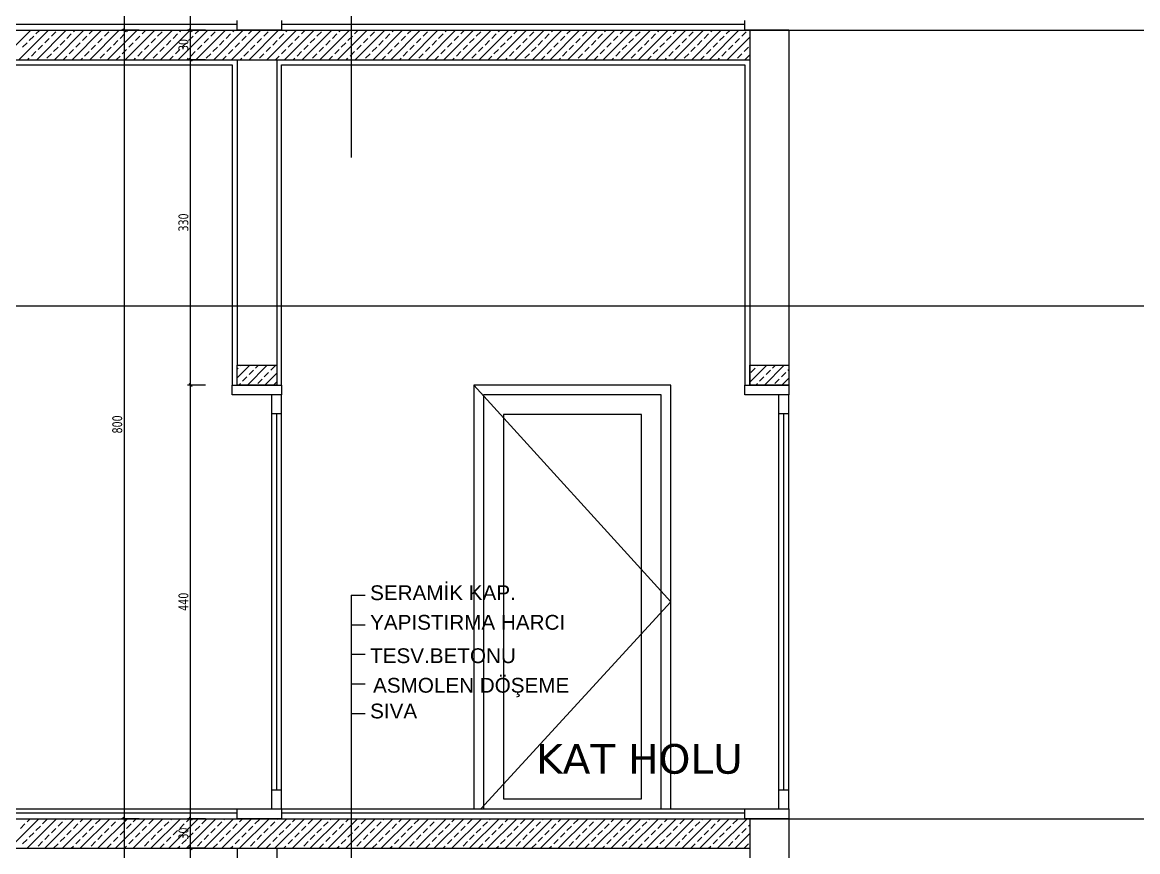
# Model space of a CAD drawing. Header units: millimetres. Extents: x 43168.9 to 43194.6, y -25545.1 to -25543.4.
# Drawn here: x 43181.59 to 43181.8164, y -25544.5933 to -25544.425 of the extents above; entities that cross this region are included whole.
import ezdxf
from ezdxf.enums import TextEntityAlignment as Align

# ---------------------------------------------------------------- set-up
doc = ezdxf.new("R2010")
doc.units = ezdxf.units.MM
doc.header["$LTSCALE"] = 200
doc.linetypes.add('kesit_$0$HIDDEN2', pattern=[0.1875, 0.125, -0.0625])
for name, color, linetype in [('dograma_sgh', 43, 'Continuous'), ('duv_sgh', 4, 'Continuous'), ('kaplama-gnl_sgh', 30, 'Continuous'), ('kesit_$0$izd-alt_sgh', 8, 'kesit_$0$HIDDEN2'), ('kolon-b.a_sgh', 6, 'Continuous'), ('olcuic_sgh', 183, 'Continuous'), ('siva_sgh', 145, 'Continuous'), ('tarama-betonarme_sgh', 223, 'Continuous'), ('yazi-mahal_sgh', 12, 'Continuous'), ('yazi-malz_sgh', 7, 'Continuous')]:
    doc.layers.add(name, color=color, linetype=linetype)
doc.styles.add('1-200', font='arial.ttf', dxfattribs={"height": 60})
doc.styles.add('dim', font='VERDANA.TTF', dxfattribs={"width": 0.7})
doc.styles.add('text1', font='VERDANA.TTF')

msp = doc.modelspace()

# ---------------------------------------------------------------- linework, layer by layer
at = {"color": 0, "linetype": 'ByBlock', "lineweight": -2}
for p, q in [((43181.61105, -25544.42686), (43181.61045, -25544.42626)), ((43181.61045, -25544.42626), (43181.61105, -25544.42686)), ((43181.62387, -25544.42626), (43181.62447, -25544.42686)), ((43181.62447, -25544.42686), (43181.62387, -25544.42626)), ((43181.62447, -25544.43286), (43181.62387, -25544.43226)), ((43181.62387, -25544.43226), (43181.62447, -25544.43286)), ((43181.62447, -25544.49886), (43181.62387, -25544.49826)), ((43181.62387, -25544.49826), (43181.62447, -25544.49886)), ((43181.61105, -25544.58686), (43181.61045, -25544.58626)), ((43181.61045, -25544.58626), (43181.61105, -25544.58686)), ((43181.62447, -25544.58686), (43181.62387, -25544.58626)), ((43181.62387, -25544.58626), (43181.62447, -25544.58686)), ((43181.62387, -25544.59226), (43181.62447, -25544.59286)), ((43181.62447, -25544.59286), (43181.62387, -25544.59226))]:
    msp.add_line(p, q, dxfattribs=at)
msp.add_line((43181.74556, -25544.49856), (43181.73764, -25544.49856))
at = {"layer": 'dograma_sgh'}
for p, q in [((43181.63364, -25544.42656), (43181.63364, -25544.42456)), ((43181.64264, -25544.42656), (43181.63364, -25544.42656)), ((43181.64264, -25544.42456), (43181.64264, -25544.42656)), ((43181.73664, -25544.42656), (43181.73664, -25544.42456)), ((43181.74556, -25544.42656), (43181.73664, -25544.42656)), ((43181.63264, -25544.50056), (43181.63264, -25544.49856)), ((43181.63264, -25544.49856), (43181.64264, -25544.49856)), ((43181.64264, -25544.49856), (43181.64264, -25544.50056)), ((43181.72164, -25544.49856), (43181.68164, -25544.49856)), ((43181.68164, -25544.49856), (43181.68164, -25544.58456)), ((43181.72164, -25544.58456), (43181.72164, -25544.49856)), ((43181.73664, -25544.50056), (43181.73664, -25544.49856)), ((43181.73664, -25544.49856), (43181.74556, -25544.49856)), ((43181.74556, -25544.49856), (43181.74556, -25544.50056)), ((43181.64264, -25544.50056), (43181.63264, -25544.50056)), ((43181.64064, -25544.58456), (43181.64064, -25544.50056)), ((43181.64264, -25544.58456), (43181.64264, -25544.50056)), ((43181.71964, -25544.50056), (43181.68364, -25544.50056)), ((43181.68364, -25544.50056), (43181.68364, -25544.58456)), ((43181.71964, -25544.58456), (43181.71964, -25544.50056)), ((43181.74556, -25544.50056), (43181.73664, -25544.50056)), ((43181.74356, -25544.58456), (43181.74356, -25544.50056)), ((43181.74556, -25544.58456), (43181.74556, -25544.50056)), ((43181.64064, -25544.50436), (43181.64264, -25544.50436)), ((43181.64164, -25544.58076), (43181.64164, -25544.50436)), ((43181.71564, -25544.50456), (43181.68764, -25544.50456)), ((43181.68764, -25544.50456), (43181.68764, -25544.58256)), ((43181.71564, -25544.58256), (43181.71564, -25544.50456)), ((43181.74356, -25544.50436), (43181.74556, -25544.50436)), ((43181.74456, -25544.58076), (43181.74456, -25544.50436)), ((43181.64264, -25544.58076), (43181.64064, -25544.58076)), ((43181.68764, -25544.58256), (43181.71564, -25544.58256)), ((43181.74556, -25544.58076), (43181.74356, -25544.58076)), ((43181.63364, -25544.58656), (43181.63364, -25544.58456)), ((43181.63364, -25544.58456), (43181.64264, -25544.58456)), ((43181.64264, -25544.58456), (43181.64264, -25544.58656)), ((43181.73664, -25544.58656), (43181.73664, -25544.58456)), ((43181.73664, -25544.58456), (43181.74556, -25544.58456)), ((43181.74556, -25544.58456), (43181.74556, -25544.58656)), ((43181.64264, -25544.58656), (43181.63364, -25544.58656)), ((43181.74556, -25544.58656), (43181.73664, -25544.58656))]:
    msp.add_line(p, q, dxfattribs=at)
at = {"layer": 'dograma_sgh', "color": 145}
for p, q in [((43181.68164, -25544.49856), (43181.72164, -25544.54256)), ((43181.72164, -25544.54256), (43181.68309, -25544.58456))]:
    msp.add_line(p, q, dxfattribs=at)
at = {"layer": 'duv_sgh'}
for p, q in [((43181.73764, -25544.42656), (43181.73764, -25544.49856)), ((43181.74556, -25544.42656), (43181.74556, -25544.49856)), ((43181.74556, -25544.42656), (43181.74556, -25544.49856)), ((43181.63364, -25544.43256), (43181.63364, -25544.49456)), ((43181.64164, -25544.43256), (43181.64164, -25544.49456)), ((43181.74556, -25544.49856), (43181.73764, -25544.49856)), ((43181.74556, -25544.58456), (43181.74556, -25544.65836)), ((43181.74556, -25544.58456), (43181.74556, -25544.65456)), ((43181.73764, -25544.58656), (43181.73764, -25544.65456)), ((43181.63364, -25544.59256), (43181.63364, -25544.65456)), ((43181.64164, -25544.59256), (43181.64164, -25544.65456))]:
    msp.add_line(p, q, dxfattribs=at)
at = {"layer": 'kaplama-gnl_sgh'}
for p, q in [((43181.54064, -25544.42536), (43181.63364, -25544.42536)), ((43181.64264, -25544.42536), (43181.73664, -25544.42536)), ((43181.55484, -25544.58456), (43181.63364, -25544.58456)), ((43181.64264, -25544.58456), (43181.73664, -25544.58456)), ((43181.55404, -25544.58536), (43181.63364, -25544.58536)), ((43181.64264, -25544.58536), (43181.73664, -25544.58536))]:
    msp.add_line(p, q, dxfattribs=at)
at = {"layer": 'kesit_$0$izd-alt_sgh'}
for p, q in [((43180.86662, -25544.42656), (43182.76331, -25544.42656)), ((43183.17306, -25544.48256), (43180.86306, -25544.48256)), ((43181.05362, -25544.58656), (43183.01231, -25544.58656))]:
    msp.add_line(p, q, dxfattribs=at)
at = {"layer": 'kolon-b.a_sgh'}
for p, q in [((43181.52764, -25544.42656), (43181.73764, -25544.42656)), ((43181.52764, -25544.42656), (43181.73764, -25544.42656)), ((43181.52764, -25544.43256), (43181.73764, -25544.43256)), ((43181.63364, -25544.49856), (43181.63364, -25544.49456)), ((43181.63364, -25544.49456), (43181.64164, -25544.49456)), ((43181.64164, -25544.49456), (43181.64164, -25544.49856)), ((43181.73764, -25544.49856), (43181.73764, -25544.49456)), ((43181.73764, -25544.49456), (43181.74556, -25544.49456)), ((43181.74556, -25544.49456), (43181.74556, -25544.49856)), ((43181.64164, -25544.49856), (43181.63364, -25544.49856)), ((43181.74556, -25544.49856), (43181.73764, -25544.49856)), ((43181.53964, -25544.58656), (43181.73764, -25544.58656)), ((43181.53964, -25544.59256), (43181.73764, -25544.59256))]:
    msp.add_line(p, q, dxfattribs=at)
at = {"layer": 'olcuic_sgh'}
for p, q in [((43181.61075, -25544.42681), (43181.61075, -25544.30631)), ((43181.62417, -25544.42681), (43181.62417, -25544.33831)), ((43181.61375, -25544.42656), (43181.61015, -25544.42656)), ((43181.61375, -25544.42656), (43181.61015, -25544.42656)), ((43181.61075, -25544.58681), (43181.61075, -25544.42631)), ((43181.62717, -25544.42656), (43181.62357, -25544.42656)), ((43181.62717, -25544.42656), (43181.62357, -25544.42656)), ((43181.62417, -25544.43281), (43181.62417, -25544.42631)), ((43181.62717, -25544.43256), (43181.62357, -25544.43256)), ((43181.62717, -25544.43256), (43181.62357, -25544.43256)), ((43181.62417, -25544.49881), (43181.62417, -25544.43231)), ((43181.62717, -25544.49856), (43181.62357, -25544.49856)), ((43181.62717, -25544.49856), (43181.62357, -25544.49856)), ((43181.62417, -25544.58681), (43181.62417, -25544.49831)), ((43181.61375, -25544.58656), (43181.61015, -25544.58656)), ((43181.61375, -25544.58656), (43181.61015, -25544.58656)), ((43181.61075, -25544.74681), (43181.61075, -25544.58631)), ((43181.62717, -25544.58656), (43181.62357, -25544.58656)), ((43181.62717, -25544.58656), (43181.62357, -25544.58656)), ((43181.62417, -25544.59281), (43181.62417, -25544.58631)), ((43181.62717, -25544.59256), (43181.62357, -25544.59256)), ((43181.62717, -25544.59256), (43181.62357, -25544.59256)), ((43181.62417, -25544.65881), (43181.62417, -25544.59231))]:
    msp.add_line(p, q, dxfattribs=at)
at = {"layer": 'siva_sgh'}
for p, q in [((43181.52664, -25544.43356), (43181.63264, -25544.43356)), ((43181.63264, -25544.43356), (43181.63264, -25544.49856)), ((43181.64264, -25544.49856), (43181.64264, -25544.43356)), ((43181.64264, -25544.43356), (43181.73664, -25544.43356)), ((43181.73664, -25544.43356), (43181.73664, -25544.49856))]:
    msp.add_line(p, q, dxfattribs=at)
at = {"layer": 'tarama-betonarme_sgh'}
for p, q in [((43181.58575, -25544.43256), (43181.59175, -25544.42656)), ((43181.58935, -25544.43256), (43181.59535, -25544.42656)), ((43181.59279, -25544.42732), (43181.59355, -25544.42656)), ((43181.59294, -25544.43256), (43181.59894, -25544.42656)), ((43181.59653, -25544.43256), (43181.60253, -25544.42656)), ((43181.60012, -25544.43256), (43181.60612, -25544.42656)), ((43181.60042, -25544.42687), (43181.60073, -25544.42656)), ((43181.60356, -25544.42732), (43181.60433, -25544.42656)), ((43181.60371, -25544.43256), (43181.60971, -25544.42656)), ((43181.60731, -25544.43256), (43181.61331, -25544.42656)), ((43181.6109, -25544.43256), (43181.6169, -25544.42656)), ((43181.6112, -25544.42687), (43181.61151, -25544.42656)), ((43181.61434, -25544.42732), (43181.6151, -25544.42656)), ((43181.61449, -25544.43256), (43181.62049, -25544.42656)), ((43181.61808, -25544.43256), (43181.62408, -25544.42656)), ((43181.62167, -25544.43256), (43181.62767, -25544.42656)), ((43181.62197, -25544.42687), (43181.62229, -25544.42656)), ((43181.62512, -25544.42732), (43181.62588, -25544.42656)), ((43181.62527, -25544.43256), (43181.63127, -25544.42656)), ((43181.62886, -25544.43256), (43181.63486, -25544.42656)), ((43181.63245, -25544.43256), (43181.63845, -25544.42656)), ((43181.63275, -25544.42687), (43181.63306, -25544.42656)), ((43181.63589, -25544.42732), (43181.63665, -25544.42656)), ((43181.63604, -25544.43256), (43181.64204, -25544.42656)), ((43181.63963, -25544.43256), (43181.64563, -25544.42656)), ((43181.64323, -25544.43256), (43181.64923, -25544.42656)), ((43181.64353, -25544.42687), (43181.64384, -25544.42656)), ((43181.64667, -25544.42732), (43181.64743, -25544.42656)), ((43181.64682, -25544.43256), (43181.65282, -25544.42656)), ((43181.65041, -25544.43256), (43181.65641, -25544.42656)), ((43181.654, -25544.43256), (43181.66, -25544.42656)), ((43181.6543, -25544.42687), (43181.65462, -25544.42656)), ((43181.65745, -25544.42732), (43181.65821, -25544.42656)), ((43181.6576, -25544.43256), (43181.6636, -25544.42656)), ((43181.66119, -25544.43256), (43181.66719, -25544.42656)), ((43181.66478, -25544.43256), (43181.67078, -25544.42656)), ((43181.66508, -25544.42687), (43181.66539, -25544.42656)), ((43181.66822, -25544.42732), (43181.66898, -25544.42656)), ((43181.66837, -25544.43256), (43181.67437, -25544.42656)), ((43181.67196, -25544.43256), (43181.67796, -25544.42656)), ((43181.67556, -25544.43256), (43181.68156, -25544.42656)), ((43181.67586, -25544.42687), (43181.67617, -25544.42656)), ((43181.679, -25544.42732), (43181.67976, -25544.42656)), ((43181.67915, -25544.43256), (43181.68515, -25544.42656)), ((43181.68274, -25544.43256), (43181.68874, -25544.42656)), ((43181.68633, -25544.43256), (43181.69233, -25544.42656)), ((43181.68663, -25544.42687), (43181.68694, -25544.42656)), ((43181.68978, -25544.42732), (43181.69054, -25544.42656)), ((43181.68992, -25544.43256), (43181.69592, -25544.42656)), ((43181.69352, -25544.43256), (43181.69952, -25544.42656)), ((43181.69711, -25544.43256), (43181.70311, -25544.42656)), ((43181.69741, -25544.42687), (43181.69772, -25544.42656)), ((43181.70055, -25544.42732), (43181.70131, -25544.42656)), ((43181.7007, -25544.43256), (43181.7067, -25544.42656)), ((43181.70429, -25544.43256), (43181.71029, -25544.42656)), ((43181.70788, -25544.43256), (43181.71388, -25544.42656)), ((43181.70818, -25544.42687), (43181.7085, -25544.42656)), ((43181.71133, -25544.42732), (43181.71209, -25544.42656)), ((43181.71148, -25544.43256), (43181.71748, -25544.42656)), ((43181.71507, -25544.43256), (43181.72107, -25544.42656)), ((43181.71866, -25544.43256), (43181.72466, -25544.42656)), ((43181.71896, -25544.42687), (43181.71927, -25544.42656)), ((43181.7221, -25544.42732), (43181.72287, -25544.42656)), ((43181.72225, -25544.43256), (43181.72825, -25544.42656)), ((43181.72585, -25544.43256), (43181.73185, -25544.42656)), ((43181.72944, -25544.43256), (43181.73544, -25544.42656)), ((43181.72974, -25544.42687), (43181.73005, -25544.42656)), ((43181.73288, -25544.42732), (43181.73364, -25544.42656)), ((43181.59144, -25544.42867), (43181.59234, -25544.42777)), ((43181.59458, -25544.42912), (43181.59548, -25544.42822)), ((43181.59593, -25544.42777), (43181.59683, -25544.42687)), ((43181.59773, -25544.42957), (43181.59863, -25544.42867)), ((43181.59907, -25544.42822), (43181.59997, -25544.42732)), ((43181.60222, -25544.42867), (43181.60312, -25544.42777)), ((43181.60536, -25544.42912), (43181.60626, -25544.42822)), ((43181.60671, -25544.42777), (43181.60761, -25544.42687)), ((43181.6085, -25544.42957), (43181.6094, -25544.42867)), ((43181.60985, -25544.42822), (43181.61075, -25544.42732)), ((43181.61299, -25544.42867), (43181.61389, -25544.42777)), ((43181.61614, -25544.42912), (43181.61704, -25544.42822)), ((43181.61748, -25544.42777), (43181.61838, -25544.42687)), ((43181.61928, -25544.42957), (43181.62018, -25544.42867)), ((43181.62063, -25544.42822), (43181.62153, -25544.42732)), ((43181.62377, -25544.42867), (43181.62467, -25544.42777)), ((43181.62691, -25544.42912), (43181.62781, -25544.42822)), ((43181.62826, -25544.42777), (43181.62916, -25544.42687)), ((43181.63006, -25544.42957), (43181.63095, -25544.42867)), ((43181.6314, -25544.42822), (43181.6323, -25544.42732)), ((43181.63455, -25544.42867), (43181.63544, -25544.42777)), ((43181.63769, -25544.42912), (43181.63859, -25544.42822)), ((43181.63904, -25544.42777), (43181.63993, -25544.42687)), ((43181.64083, -25544.42957), (43181.64173, -25544.42867)), ((43181.64218, -25544.42822), (43181.64308, -25544.42732)), ((43181.64532, -25544.42867), (43181.64622, -25544.42777)), ((43181.64847, -25544.42912), (43181.64936, -25544.42822)), ((43181.64981, -25544.42777), (43181.65071, -25544.42687)), ((43181.65161, -25544.42957), (43181.65251, -25544.42867)), ((43181.65296, -25544.42822), (43181.65385, -25544.42732)), ((43181.6561, -25544.42867), (43181.657, -25544.42777)), ((43181.65924, -25544.42912), (43181.66014, -25544.42822)), ((43181.66059, -25544.42777), (43181.66149, -25544.42687)), ((43181.66239, -25544.42957), (43181.66328, -25544.42867)), ((43181.66373, -25544.42822), (43181.66463, -25544.42732)), ((43181.66688, -25544.42867), (43181.66777, -25544.42777)), ((43181.67002, -25544.42912), (43181.67092, -25544.42822)), ((43181.67137, -25544.42777), (43181.67226, -25544.42687)), ((43181.67316, -25544.42957), (43181.67406, -25544.42867)), ((43181.67451, -25544.42822), (43181.67541, -25544.42732)), ((43181.67765, -25544.42867), (43181.67855, -25544.42777)), ((43181.68079, -25544.42912), (43181.68169, -25544.42822)), ((43181.68214, -25544.42777), (43181.68304, -25544.42687)), ((43181.68394, -25544.42957), (43181.68484, -25544.42867)), ((43181.68529, -25544.42822), (43181.68618, -25544.42732)), ((43181.68843, -25544.42867), (43181.68933, -25544.42777)), ((43181.69157, -25544.42912), (43181.69247, -25544.42822)), ((43181.69292, -25544.42777), (43181.69382, -25544.42687)), ((43181.69471, -25544.42957), (43181.69561, -25544.42867)), ((43181.69606, -25544.42822), (43181.69696, -25544.42732)), ((43181.6992, -25544.42867), (43181.7001, -25544.42777)), ((43181.70235, -25544.42912), (43181.70325, -25544.42822)), ((43181.70369, -25544.42777), (43181.70459, -25544.42687)), ((43181.70549, -25544.42957), (43181.70639, -25544.42867)), ((43181.70684, -25544.42822), (43181.70774, -25544.42732)), ((43181.70998, -25544.42867), (43181.71088, -25544.42777)), ((43181.71312, -25544.42912), (43181.71402, -25544.42822)), ((43181.71447, -25544.42777), (43181.71537, -25544.42687)), ((43181.71627, -25544.42957), (43181.71716, -25544.42867)), ((43181.71761, -25544.42822), (43181.71851, -25544.42732)), ((43181.72076, -25544.42867), (43181.72166, -25544.42777)), ((43181.7239, -25544.42912), (43181.7248, -25544.42822)), ((43181.72525, -25544.42777), (43181.72615, -25544.42687)), ((43181.72704, -25544.42957), (43181.72794, -25544.42867)), ((43181.72839, -25544.42822), (43181.72929, -25544.42732)), ((43181.73153, -25544.42867), (43181.73243, -25544.42777)), ((43181.73303, -25544.43256), (43181.73764, -25544.42795)), ((43181.73468, -25544.42912), (43181.73557, -25544.42822)), ((43181.73602, -25544.42777), (43181.73692, -25544.42687)), ((43181.59009, -25544.43001), (43181.59099, -25544.42912)), ((43181.59189, -25544.43181), (43181.59279, -25544.43091)), ((43181.59324, -25544.43046), (43181.59414, -25544.42957)), ((43181.59638, -25544.43091), (43181.59728, -25544.43001)), ((43181.59952, -25544.43136), (43181.60042, -25544.43046)), ((43181.60087, -25544.43001), (43181.60177, -25544.42912)), ((43181.60267, -25544.43181), (43181.60356, -25544.43091)), ((43181.60401, -25544.43046), (43181.60491, -25544.42957)), ((43181.60716, -25544.43091), (43181.60805, -25544.43001)), ((43181.6103, -25544.43136), (43181.6112, -25544.43046)), ((43181.61165, -25544.43001), (43181.61254, -25544.42912)), ((43181.61344, -25544.43181), (43181.61434, -25544.43091)), ((43181.61479, -25544.43046), (43181.61569, -25544.42957)), ((43181.61793, -25544.43091), (43181.61883, -25544.43001)), ((43181.62108, -25544.43136), (43181.62197, -25544.43046)), ((43181.62242, -25544.43001), (43181.62332, -25544.42912)), ((43181.62422, -25544.43181), (43181.62512, -25544.43091)), ((43181.62557, -25544.43046), (43181.62646, -25544.42957)), ((43181.62871, -25544.43091), (43181.62961, -25544.43001)), ((43181.63185, -25544.43136), (43181.63275, -25544.43046)), ((43181.6332, -25544.43001), (43181.6341, -25544.42912)), ((43181.635, -25544.43181), (43181.63589, -25544.43091)), ((43181.63634, -25544.43046), (43181.63724, -25544.42957)), ((43181.63949, -25544.43091), (43181.64038, -25544.43001)), ((43181.64263, -25544.43136), (43181.64353, -25544.43046)), ((43181.64398, -25544.43001), (43181.64487, -25544.42912)), ((43181.64577, -25544.43181), (43181.64667, -25544.43091)), ((43181.64712, -25544.43046), (43181.64802, -25544.42957)), ((43181.65026, -25544.43091), (43181.65116, -25544.43001)), ((43181.65341, -25544.43136), (43181.6543, -25544.43046)), ((43181.65475, -25544.43001), (43181.65565, -25544.42912)), ((43181.65655, -25544.43181), (43181.65745, -25544.43091)), ((43181.6579, -25544.43046), (43181.65879, -25544.42957)), ((43181.66104, -25544.43091), (43181.66194, -25544.43001)), ((43181.66418, -25544.43136), (43181.66508, -25544.43046)), ((43181.66553, -25544.43001), (43181.66643, -25544.42912)), ((43181.66732, -25544.43181), (43181.66822, -25544.43091)), ((43181.66867, -25544.43046), (43181.66957, -25544.42957)), ((43181.67181, -25544.43091), (43181.67271, -25544.43001)), ((43181.67496, -25544.43136), (43181.67586, -25544.43046)), ((43181.6763, -25544.43001), (43181.6772, -25544.42912)), ((43181.6781, -25544.43181), (43181.679, -25544.43091)), ((43181.67945, -25544.43046), (43181.68035, -25544.42957)), ((43181.68259, -25544.43091), (43181.68349, -25544.43001)), ((43181.68573, -25544.43136), (43181.68663, -25544.43046)), ((43181.68708, -25544.43001), (43181.68798, -25544.42912)), ((43181.68888, -25544.43181), (43181.68978, -25544.43091)), ((43181.69022, -25544.43046), (43181.69112, -25544.42957)), ((43181.69337, -25544.43091), (43181.69427, -25544.43001)), ((43181.69651, -25544.43136), (43181.69741, -25544.43046)), ((43181.69786, -25544.43001), (43181.69876, -25544.42912)), ((43181.69965, -25544.43181), (43181.70055, -25544.43091)), ((43181.701, -25544.43046), (43181.7019, -25544.42957)), ((43181.70414, -25544.43091), (43181.70504, -25544.43001)), ((43181.70729, -25544.43136), (43181.70818, -25544.43046)), ((43181.70863, -25544.43001), (43181.70953, -25544.42912)), ((43181.71043, -25544.43181), (43181.71133, -25544.43091)), ((43181.71178, -25544.43046), (43181.71267, -25544.42957)), ((43181.71492, -25544.43091), (43181.71582, -25544.43001)), ((43181.71806, -25544.43136), (43181.71896, -25544.43046)), ((43181.71941, -25544.43001), (43181.72031, -25544.42912)), ((43181.72121, -25544.43181), (43181.7221, -25544.43091)), ((43181.72255, -25544.43046), (43181.72345, -25544.42957)), ((43181.7257, -25544.43091), (43181.72659, -25544.43001)), ((43181.72884, -25544.43136), (43181.72974, -25544.43046)), ((43181.73019, -25544.43001), (43181.73108, -25544.42912)), ((43181.73198, -25544.43181), (43181.73288, -25544.43091)), ((43181.73333, -25544.43046), (43181.73423, -25544.42957)), ((43181.73647, -25544.43091), (43181.73737, -25544.43001)), ((43181.59114, -25544.43256), (43181.59144, -25544.43226)), ((43181.59503, -25544.43226), (43181.59593, -25544.43136)), ((43181.59833, -25544.43256), (43181.59907, -25544.43181)), ((43181.60192, -25544.43256), (43181.60222, -25544.43226)), ((43181.60581, -25544.43226), (43181.60671, -25544.43136)), ((43181.6091, -25544.43256), (43181.60985, -25544.43181)), ((43181.61269, -25544.43256), (43181.61299, -25544.43226)), ((43181.61659, -25544.43226), (43181.61748, -25544.43136)), ((43181.61988, -25544.43256), (43181.62063, -25544.43181)), ((43181.62347, -25544.43256), (43181.62377, -25544.43226)), ((43181.62736, -25544.43226), (43181.62826, -25544.43136)), ((43181.63065, -25544.43256), (43181.6314, -25544.43181)), ((43181.63425, -25544.43256), (43181.63455, -25544.43226)), ((43181.63814, -25544.43226), (43181.63904, -25544.43136)), ((43181.64143, -25544.43256), (43181.64218, -25544.43181)), ((43181.64502, -25544.43256), (43181.64532, -25544.43226)), ((43181.64892, -25544.43226), (43181.64981, -25544.43136)), ((43181.65221, -25544.43256), (43181.65296, -25544.43181)), ((43181.6558, -25544.43256), (43181.6561, -25544.43226)), ((43181.65969, -25544.43226), (43181.66059, -25544.43136)), ((43181.66298, -25544.43256), (43181.66373, -25544.43181)), ((43181.66658, -25544.43256), (43181.66688, -25544.43226)), ((43181.67047, -25544.43226), (43181.67137, -25544.43136)), ((43181.67376, -25544.43256), (43181.67451, -25544.43181)), ((43181.67735, -25544.43256), (43181.67765, -25544.43226)), ((43181.68124, -25544.43226), (43181.68214, -25544.43136)), ((43181.68454, -25544.43256), (43181.68529, -25544.43181)), ((43181.68813, -25544.43256), (43181.68843, -25544.43226)), ((43181.69202, -25544.43226), (43181.69292, -25544.43136)), ((43181.69531, -25544.43256), (43181.69606, -25544.43181)), ((43181.6989, -25544.43256), (43181.6992, -25544.43226)), ((43181.7028, -25544.43226), (43181.70369, -25544.43136)), ((43181.70609, -25544.43256), (43181.70684, -25544.43181)), ((43181.70968, -25544.43256), (43181.70998, -25544.43226)), ((43181.71357, -25544.43226), (43181.71447, -25544.43136)), ((43181.71687, -25544.43256), (43181.71761, -25544.43181)), ((43181.72046, -25544.43256), (43181.72076, -25544.43226)), ((43181.72435, -25544.43226), (43181.72525, -25544.43136)), ((43181.72764, -25544.43256), (43181.72839, -25544.43181)), ((43181.73123, -25544.43256), (43181.73153, -25544.43226)), ((43181.73513, -25544.43226), (43181.73602, -25544.43136)), ((43181.73662, -25544.43256), (43181.73764, -25544.43154)), ((43181.63364, -25544.49709), (43181.63617, -25544.49456)), ((43181.63364, -25544.49532), (43181.63383, -25544.49513)), ((43181.63427, -25544.49469), (43181.6344, -25544.49456)), ((43181.6357, -25544.49856), (43181.6397, -25544.49456)), ((43181.63604, -25544.49646), (43181.63692, -25544.49558)), ((43181.63736, -25544.49513), (43181.63794, -25544.49456)), ((43181.63913, -25544.4969), (43181.64001, -25544.49602)), ((43181.63924, -25544.49856), (43181.64164, -25544.49616)), ((43181.64046, -25544.49558), (43181.64134, -25544.49469)), ((43181.73764, -25544.49801), (43181.74109, -25544.49456)), ((43181.73786, -25544.49602), (43181.73875, -25544.49513)), ((43181.73919, -25544.49469), (43181.73932, -25544.49456)), ((43181.74062, -25544.49856), (43181.74462, -25544.49456)), ((43181.74096, -25544.49646), (43181.74184, -25544.49558)), ((43181.74228, -25544.49513), (43181.74286, -25544.49456)), ((43181.74405, -25544.4969), (43181.74493, -25544.49602)), ((43181.74538, -25544.49558), (43181.74556, -25544.49539)), ((43181.63394, -25544.49856), (43181.63427, -25544.49823)), ((43181.63471, -25544.49779), (43181.63559, -25544.4969)), ((43181.6378, -25544.49823), (43181.63869, -25544.49734)), ((43181.64101, -25544.49856), (43181.64164, -25544.49793)), ((43181.73886, -25544.49856), (43181.73919, -25544.49823)), ((43181.73963, -25544.49779), (43181.74051, -25544.4969)), ((43181.74272, -25544.49823), (43181.74361, -25544.49734)), ((43181.74416, -25544.49856), (43181.74556, -25544.49716)), ((43181.5874, -25544.59256), (43181.5934, -25544.58656)), ((43181.59099, -25544.59256), (43181.59699, -25544.58656)), ((43181.59099, -25544.58717), (43181.5916, -25544.58656)), ((43181.59414, -25544.58762), (43181.59503, -25544.58672)), ((43181.59458, -25544.59256), (43181.60058, -25544.58656)), ((43181.59728, -25544.58807), (43181.59818, -25544.58717)), ((43181.59817, -25544.59256), (43181.60417, -25544.58656)), ((43181.59863, -25544.58672), (43181.59879, -25544.58656)), ((43181.60177, -25544.59256), (43181.60777, -25544.58656)), ((43181.60177, -25544.58717), (43181.60238, -25544.58656)), ((43181.60491, -25544.58762), (43181.60581, -25544.58672)), ((43181.60536, -25544.59256), (43181.61136, -25544.58656)), ((43181.60805, -25544.58807), (43181.60895, -25544.58717)), ((43181.60895, -25544.59256), (43181.61495, -25544.58656)), ((43181.6094, -25544.58672), (43181.60956, -25544.58656)), ((43181.61254, -25544.59256), (43181.61854, -25544.58656)), ((43181.61254, -25544.58717), (43181.61315, -25544.58656)), ((43181.61569, -25544.58762), (43181.61659, -25544.58672)), ((43181.61613, -25544.59256), (43181.62213, -25544.58656)), ((43181.61883, -25544.58807), (43181.61973, -25544.58717)), ((43181.61973, -25544.59256), (43181.62573, -25544.58656)), ((43181.62018, -25544.58672), (43181.62034, -25544.58656)), ((43181.62332, -25544.59256), (43181.62932, -25544.58656)), ((43181.62332, -25544.58717), (43181.62393, -25544.58656)), ((43181.62646, -25544.58762), (43181.62736, -25544.58672)), ((43181.62691, -25544.59256), (43181.63291, -25544.58656)), ((43181.62961, -25544.58807), (43181.63051, -25544.58717)), ((43181.6305, -25544.59256), (43181.6365, -25544.58656)), ((43181.63095, -25544.58672), (43181.63112, -25544.58656)), ((43181.6341, -25544.59256), (43181.6401, -25544.58656)), ((43181.6341, -25544.58717), (43181.63471, -25544.58656)), ((43181.63724, -25544.58762), (43181.63814, -25544.58672)), ((43181.63769, -25544.59256), (43181.64369, -25544.58656)), ((43181.64038, -25544.58807), (43181.64128, -25544.58717)), ((43181.64128, -25544.59256), (43181.64728, -25544.58656)), ((43181.64173, -25544.58672), (43181.64189, -25544.58656)), ((43181.64487, -25544.59256), (43181.65087, -25544.58656)), ((43181.64487, -25544.58717), (43181.64548, -25544.58656)), ((43181.64802, -25544.58762), (43181.64892, -25544.58672)), ((43181.64846, -25544.59256), (43181.65446, -25544.58656)), ((43181.65116, -25544.58807), (43181.65206, -25544.58717)), ((43181.65206, -25544.59256), (43181.65806, -25544.58656)), ((43181.65251, -25544.58672), (43181.65267, -25544.58656)), ((43181.65565, -25544.59256), (43181.66165, -25544.58656)), ((43181.65565, -25544.58717), (43181.65626, -25544.58656)), ((43181.65879, -25544.58762), (43181.65969, -25544.58672)), ((43181.65924, -25544.59256), (43181.66524, -25544.58656)), ((43181.66194, -25544.58807), (43181.66283, -25544.58717)), ((43181.66283, -25544.59256), (43181.66883, -25544.58656)), ((43181.66328, -25544.58672), (43181.66344, -25544.58656)), ((43181.66642, -25544.59256), (43181.67242, -25544.58656)), ((43181.66643, -25544.58717), (43181.66704, -25544.58656)), ((43181.66957, -25544.58762), (43181.67047, -25544.58672)), ((43181.67002, -25544.59256), (43181.67602, -25544.58656)), ((43181.67271, -25544.58807), (43181.67361, -25544.58717)), ((43181.67361, -25544.59256), (43181.67961, -25544.58656)), ((43181.67406, -25544.58672), (43181.67422, -25544.58656)), ((43181.6772, -25544.59256), (43181.6832, -25544.58656)), ((43181.6772, -25544.58717), (43181.67781, -25544.58656)), ((43181.68035, -25544.58762), (43181.68124, -25544.58672)), ((43181.68079, -25544.59256), (43181.68679, -25544.58656)), ((43181.68349, -25544.58807), (43181.68439, -25544.58717)), ((43181.68438, -25544.59256), (43181.69038, -25544.58656)), ((43181.68484, -25544.58672), (43181.685, -25544.58656)), ((43181.68798, -25544.59256), (43181.69398, -25544.58656)), ((43181.68798, -25544.58717), (43181.68859, -25544.58656)), ((43181.69112, -25544.58762), (43181.69202, -25544.58672)), ((43181.69157, -25544.59256), (43181.69757, -25544.58656)), ((43181.69427, -25544.58807), (43181.69516, -25544.58717)), ((43181.69516, -25544.59256), (43181.70116, -25544.58656)), ((43181.69561, -25544.58672), (43181.69577, -25544.58656)), ((43181.69875, -25544.59256), (43181.70475, -25544.58656)), ((43181.69876, -25544.58717), (43181.69937, -25544.58656)), ((43181.7019, -25544.58762), (43181.7028, -25544.58672)), ((43181.70235, -25544.59256), (43181.70835, -25544.58656)), ((43181.70504, -25544.58807), (43181.70594, -25544.58717)), ((43181.70594, -25544.59256), (43181.71194, -25544.58656)), ((43181.70639, -25544.58672), (43181.70655, -25544.58656)), ((43181.70953, -25544.59256), (43181.71553, -25544.58656)), ((43181.70953, -25544.58717), (43181.71014, -25544.58656)), ((43181.71267, -25544.58762), (43181.71357, -25544.58672)), ((43181.71312, -25544.59256), (43181.71912, -25544.58656)), ((43181.71582, -25544.58807), (43181.71672, -25544.58717)), ((43181.71671, -25544.59256), (43181.72271, -25544.58656)), ((43181.71716, -25544.58672), (43181.71733, -25544.58656)), ((43181.72031, -25544.59256), (43181.72631, -25544.58656)), ((43181.72031, -25544.58717), (43181.72092, -25544.58656)), ((43181.72345, -25544.58762), (43181.72435, -25544.58672)), ((43181.7239, -25544.59256), (43181.7299, -25544.58656)), ((43181.72659, -25544.58807), (43181.72749, -25544.58717)), ((43181.72749, -25544.59256), (43181.73349, -25544.58656)), ((43181.72794, -25544.58672), (43181.7281, -25544.58656)), ((43181.73108, -25544.59256), (43181.73708, -25544.58656)), ((43181.73108, -25544.58717), (43181.73169, -25544.58656)), ((43181.73423, -25544.58762), (43181.73513, -25544.58672)), ((43181.58965, -25544.58852), (43181.59054, -25544.58762)), ((43181.59144, -25544.59031), (43181.59234, -25544.58941)), ((43181.59279, -25544.58896), (43181.59369, -25544.58807)), ((43181.59593, -25544.58941), (43181.59683, -25544.58852)), ((43181.59907, -25544.58986), (43181.59997, -25544.58896)), ((43181.60042, -25544.58852), (43181.60132, -25544.58762)), ((43181.60222, -25544.59031), (43181.60312, -25544.58941)), ((43181.60356, -25544.58896), (43181.60446, -25544.58807)), ((43181.60671, -25544.58941), (43181.60761, -25544.58852)), ((43181.60985, -25544.58986), (43181.61075, -25544.58896)), ((43181.6112, -25544.58852), (43181.6121, -25544.58762)), ((43181.61299, -25544.59031), (43181.61389, -25544.58941)), ((43181.61434, -25544.58896), (43181.61524, -25544.58807)), ((43181.61748, -25544.58941), (43181.61838, -25544.58852)), ((43181.62063, -25544.58986), (43181.62153, -25544.58896)), ((43181.62197, -25544.58852), (43181.62287, -25544.58762)), ((43181.62377, -25544.59031), (43181.62467, -25544.58941)), ((43181.62512, -25544.58896), (43181.62602, -25544.58807)), ((43181.62826, -25544.58941), (43181.62916, -25544.58852)), ((43181.6314, -25544.58986), (43181.6323, -25544.58896)), ((43181.63275, -25544.58852), (43181.63365, -25544.58762)), ((43181.63455, -25544.59031), (43181.63544, -25544.58941)), ((43181.63589, -25544.58896), (43181.63679, -25544.58807)), ((43181.63904, -25544.58941), (43181.63993, -25544.58852)), ((43181.64218, -25544.58986), (43181.64308, -25544.58896)), ((43181.64353, -25544.58852), (43181.64442, -25544.58762)), ((43181.64532, -25544.59031), (43181.64622, -25544.58941)), ((43181.64667, -25544.58896), (43181.64757, -25544.58807)), ((43181.64981, -25544.58941), (43181.65071, -25544.58852)), ((43181.65296, -25544.58986), (43181.65385, -25544.58896)), ((43181.6543, -25544.58852), (43181.6552, -25544.58762)), ((43181.6561, -25544.59031), (43181.657, -25544.58941)), ((43181.65745, -25544.58896), (43181.65834, -25544.58807)), ((43181.66059, -25544.58941), (43181.66149, -25544.58852)), ((43181.66373, -25544.58986), (43181.66463, -25544.58896)), ((43181.66508, -25544.58852), (43181.66598, -25544.58762)), ((43181.66688, -25544.59031), (43181.66777, -25544.58941)), ((43181.66822, -25544.58896), (43181.66912, -25544.58807)), ((43181.67137, -25544.58941), (43181.67226, -25544.58852)), ((43181.67451, -25544.58986), (43181.67541, -25544.58896)), ((43181.67586, -25544.58852), (43181.67675, -25544.58762)), ((43181.67765, -25544.59031), (43181.67855, -25544.58941)), ((43181.679, -25544.58896), (43181.6799, -25544.58807)), ((43181.68214, -25544.58941), (43181.68304, -25544.58852)), ((43181.68529, -25544.58986), (43181.68618, -25544.58896)), ((43181.68663, -25544.58852), (43181.68753, -25544.58762)), ((43181.68843, -25544.59031), (43181.68933, -25544.58941)), ((43181.68978, -25544.58896), (43181.69067, -25544.58807)), ((43181.69292, -25544.58941), (43181.69382, -25544.58852)), ((43181.69606, -25544.58986), (43181.69696, -25544.58896)), ((43181.69741, -25544.58852), (43181.69831, -25544.58762)), ((43181.6992, -25544.59031), (43181.7001, -25544.58941)), ((43181.70055, -25544.58896), (43181.70145, -25544.58807)), ((43181.70369, -25544.58941), (43181.70459, -25544.58852)), ((43181.70684, -25544.58986), (43181.70774, -25544.58896)), ((43181.70818, -25544.58852), (43181.70908, -25544.58762)), ((43181.70998, -25544.59031), (43181.71088, -25544.58941)), ((43181.71133, -25544.58896), (43181.71223, -25544.58807)), ((43181.71447, -25544.58941), (43181.71537, -25544.58852)), ((43181.71761, -25544.58986), (43181.71851, -25544.58896)), ((43181.71896, -25544.58852), (43181.71986, -25544.58762)), ((43181.72076, -25544.59031), (43181.72166, -25544.58941)), ((43181.7221, -25544.58896), (43181.723, -25544.58807)), ((43181.72525, -25544.58941), (43181.72615, -25544.58852)), ((43181.72839, -25544.58986), (43181.72929, -25544.58896)), ((43181.72974, -25544.58852), (43181.73064, -25544.58762)), ((43181.73153, -25544.59031), (43181.73243, -25544.58941)), ((43181.73288, -25544.58896), (43181.73378, -25544.58807)), ((43181.73602, -25544.58941), (43181.73692, -25544.58852)), ((43181.73737, -25544.58807), (43181.73764, -25544.5878)), ((43181.59009, -25544.59166), (43181.59099, -25544.59076)), ((43181.59324, -25544.59211), (43181.59414, -25544.59121)), ((43181.59458, -25544.59076), (43181.59548, -25544.58986)), ((43181.59638, -25544.59256), (43181.59728, -25544.59166)), ((43181.59773, -25544.59121), (43181.59863, -25544.59031)), ((43181.60087, -25544.59166), (43181.60177, -25544.59076)), ((43181.60401, -25544.59211), (43181.60491, -25544.59121)), ((43181.60536, -25544.59076), (43181.60626, -25544.58986)), ((43181.60716, -25544.59256), (43181.60805, -25544.59166)), ((43181.6085, -25544.59121), (43181.6094, -25544.59031)), ((43181.61165, -25544.59166), (43181.61254, -25544.59076)), ((43181.61479, -25544.59211), (43181.61569, -25544.59121)), ((43181.61614, -25544.59076), (43181.61704, -25544.58986)), ((43181.61793, -25544.59256), (43181.61883, -25544.59166)), ((43181.61928, -25544.59121), (43181.62018, -25544.59031)), ((43181.62242, -25544.59166), (43181.62332, -25544.59076)), ((43181.62557, -25544.59211), (43181.62646, -25544.59121)), ((43181.62691, -25544.59076), (43181.62781, -25544.58986)), ((43181.62871, -25544.59256), (43181.62961, -25544.59166)), ((43181.63006, -25544.59121), (43181.63095, -25544.59031)), ((43181.6332, -25544.59166), (43181.6341, -25544.59076)), ((43181.63634, -25544.59211), (43181.63724, -25544.59121)), ((43181.63769, -25544.59076), (43181.63859, -25544.58986)), ((43181.63949, -25544.59256), (43181.64038, -25544.59166)), ((43181.64083, -25544.59121), (43181.64173, -25544.59031)), ((43181.64398, -25544.59166), (43181.64487, -25544.59076)), ((43181.64712, -25544.59211), (43181.64802, -25544.59121)), ((43181.64847, -25544.59076), (43181.64936, -25544.58986)), ((43181.65026, -25544.59256), (43181.65116, -25544.59166)), ((43181.65161, -25544.59121), (43181.65251, -25544.59031)), ((43181.65475, -25544.59166), (43181.65565, -25544.59076)), ((43181.6579, -25544.59211), (43181.65879, -25544.59121)), ((43181.65924, -25544.59076), (43181.66014, -25544.58986)), ((43181.66104, -25544.59256), (43181.66194, -25544.59166)), ((43181.66239, -25544.59121), (43181.66328, -25544.59031)), ((43181.66553, -25544.59166), (43181.66643, -25544.59076)), ((43181.66867, -25544.59211), (43181.66957, -25544.59121)), ((43181.67002, -25544.59076), (43181.67092, -25544.58986)), ((43181.67181, -25544.59256), (43181.67271, -25544.59166)), ((43181.67316, -25544.59121), (43181.67406, -25544.59031)), ((43181.6763, -25544.59166), (43181.6772, -25544.59076)), ((43181.67945, -25544.59211), (43181.68035, -25544.59121)), ((43181.68079, -25544.59076), (43181.68169, -25544.58986)), ((43181.68259, -25544.59256), (43181.68349, -25544.59166)), ((43181.68394, -25544.59121), (43181.68484, -25544.59031)), ((43181.68708, -25544.59166), (43181.68798, -25544.59076)), ((43181.69022, -25544.59211), (43181.69112, -25544.59121)), ((43181.69157, -25544.59076), (43181.69247, -25544.58986)), ((43181.69337, -25544.59256), (43181.69427, -25544.59166)), ((43181.69471, -25544.59121), (43181.69561, -25544.59031)), ((43181.69786, -25544.59166), (43181.69876, -25544.59076)), ((43181.701, -25544.59211), (43181.7019, -25544.59121)), ((43181.70235, -25544.59076), (43181.70325, -25544.58986)), ((43181.70414, -25544.59256), (43181.70504, -25544.59166)), ((43181.70549, -25544.59121), (43181.70639, -25544.59031)), ((43181.70863, -25544.59166), (43181.70953, -25544.59076)), ((43181.71178, -25544.59211), (43181.71267, -25544.59121)), ((43181.71312, -25544.59076), (43181.71402, -25544.58986)), ((43181.71492, -25544.59256), (43181.71582, -25544.59166)), ((43181.71627, -25544.59121), (43181.71716, -25544.59031)), ((43181.71941, -25544.59166), (43181.72031, -25544.59076)), ((43181.72255, -25544.59211), (43181.72345, -25544.59121)), ((43181.7239, -25544.59076), (43181.7248, -25544.58986)), ((43181.7257, -25544.59256), (43181.72659, -25544.59166)), ((43181.72704, -25544.59121), (43181.72794, -25544.59031)), ((43181.73019, -25544.59166), (43181.73108, -25544.59076)), ((43181.73333, -25544.59211), (43181.73423, -25544.59121)), ((43181.73467, -25544.59256), (43181.73764, -25544.5896)), ((43181.73468, -25544.59076), (43181.73557, -25544.58986)), ((43181.73647, -25544.59256), (43181.73737, -25544.59166)), ((43181.59279, -25544.59256), (43181.59279, -25544.59256)), ((43181.59997, -25544.59256), (43181.60042, -25544.59211)), ((43181.60356, -25544.59256), (43181.60356, -25544.59256)), ((43181.61075, -25544.59256), (43181.6112, -25544.59211)), ((43181.61434, -25544.59256), (43181.61434, -25544.59256)), ((43181.62152, -25544.59256), (43181.62197, -25544.59211)), ((43181.62512, -25544.59256), (43181.62512, -25544.59256)), ((43181.6323, -25544.59256), (43181.63275, -25544.59211)), ((43181.63589, -25544.59256), (43181.63589, -25544.59256)), ((43181.64308, -25544.59256), (43181.64353, -25544.59211)), ((43181.64667, -25544.59256), (43181.64667, -25544.59256)), ((43181.65385, -25544.59256), (43181.6543, -25544.59211)), ((43181.65744, -25544.59256), (43181.65745, -25544.59256)), ((43181.66463, -25544.59256), (43181.66508, -25544.59211)), ((43181.66822, -25544.59256), (43181.66822, -25544.59256)), ((43181.6754, -25544.59256), (43181.67586, -25544.59211)), ((43181.679, -25544.59256), (43181.679, -25544.59256)), ((43181.68618, -25544.59256), (43181.68663, -25544.59211)), ((43181.68977, -25544.59256), (43181.68978, -25544.59256)), ((43181.69696, -25544.59256), (43181.69741, -25544.59211)), ((43181.70055, -25544.59256), (43181.70055, -25544.59256)), ((43181.70773, -25544.59256), (43181.70818, -25544.59211)), ((43181.71133, -25544.59256), (43181.71133, -25544.59256)), ((43181.71851, -25544.59256), (43181.71896, -25544.59211)), ((43181.7221, -25544.59256), (43181.7221, -25544.59256)), ((43181.72929, -25544.59256), (43181.72974, -25544.59211)), ((43181.73288, -25544.59256), (43181.73288, -25544.59256))]:
    msp.add_line(p, q, dxfattribs=at)
at = {"layer": 'yazi-malz_sgh'}
for p, q in [((43181.65679, -25544.38921), (43181.65679, -25544.45237)), ((43181.65679, -25544.54121), (43181.6596, -25544.54121)), ((43181.65679, -25544.54121), (43181.65679, -25544.60437)), ((43181.65679, -25544.54721), (43181.6596, -25544.54721)), ((43181.65679, -25544.55321), (43181.6596, -25544.55321)), ((43181.65679, -25544.55921), (43181.6596, -25544.55921)), ((43181.65679, -25544.56521), (43181.6596, -25544.56521))]:
    msp.add_line(p, q, dxfattribs=at)

# ---------------------------------------------------------------- texts
at = {"layer": 'olcuic_sgh', "color": 2, "style": 'dim', "width": 0.7}
for s, p in [('30', (43181.62371, -25544.4308)), ('330', (43181.62371, -25544.46741)), ('800', (43181.61028, -25544.50839)), ('440', (43181.62371, -25544.54437)), ('30', (43181.62371, -25544.5908))]:
    msp.add_text(s, height=0.002, rotation=90, dxfattribs=at).set_placement(p)
at = {"layer": 'yazi-mahal_sgh', "style": 'text1'}
msp.add_text('KAT HOLU', height=0.006, dxfattribs=at).set_placement((43181.73622, -25544.57742), align=Align.RIGHT)
at = {"layer": 'yazi-malz_sgh', "style": '1-200'}
for s, p in [('SERAMİK KAP.', (43181.6606, -25544.54221)), ('YAPISTIRMA HARCI', (43181.6606, -25544.54821)), ('TESV.BETONU', (43181.6606, -25544.55499)), ('ASMOLEN DÖŞEME', (43181.6612, -25544.56099)), ('SIVA', (43181.6606, -25544.56621))]:
    msp.add_text(s, height=0.003, rotation=360, dxfattribs=at).set_placement(p)

doc.saveas('drawing.dxf')
